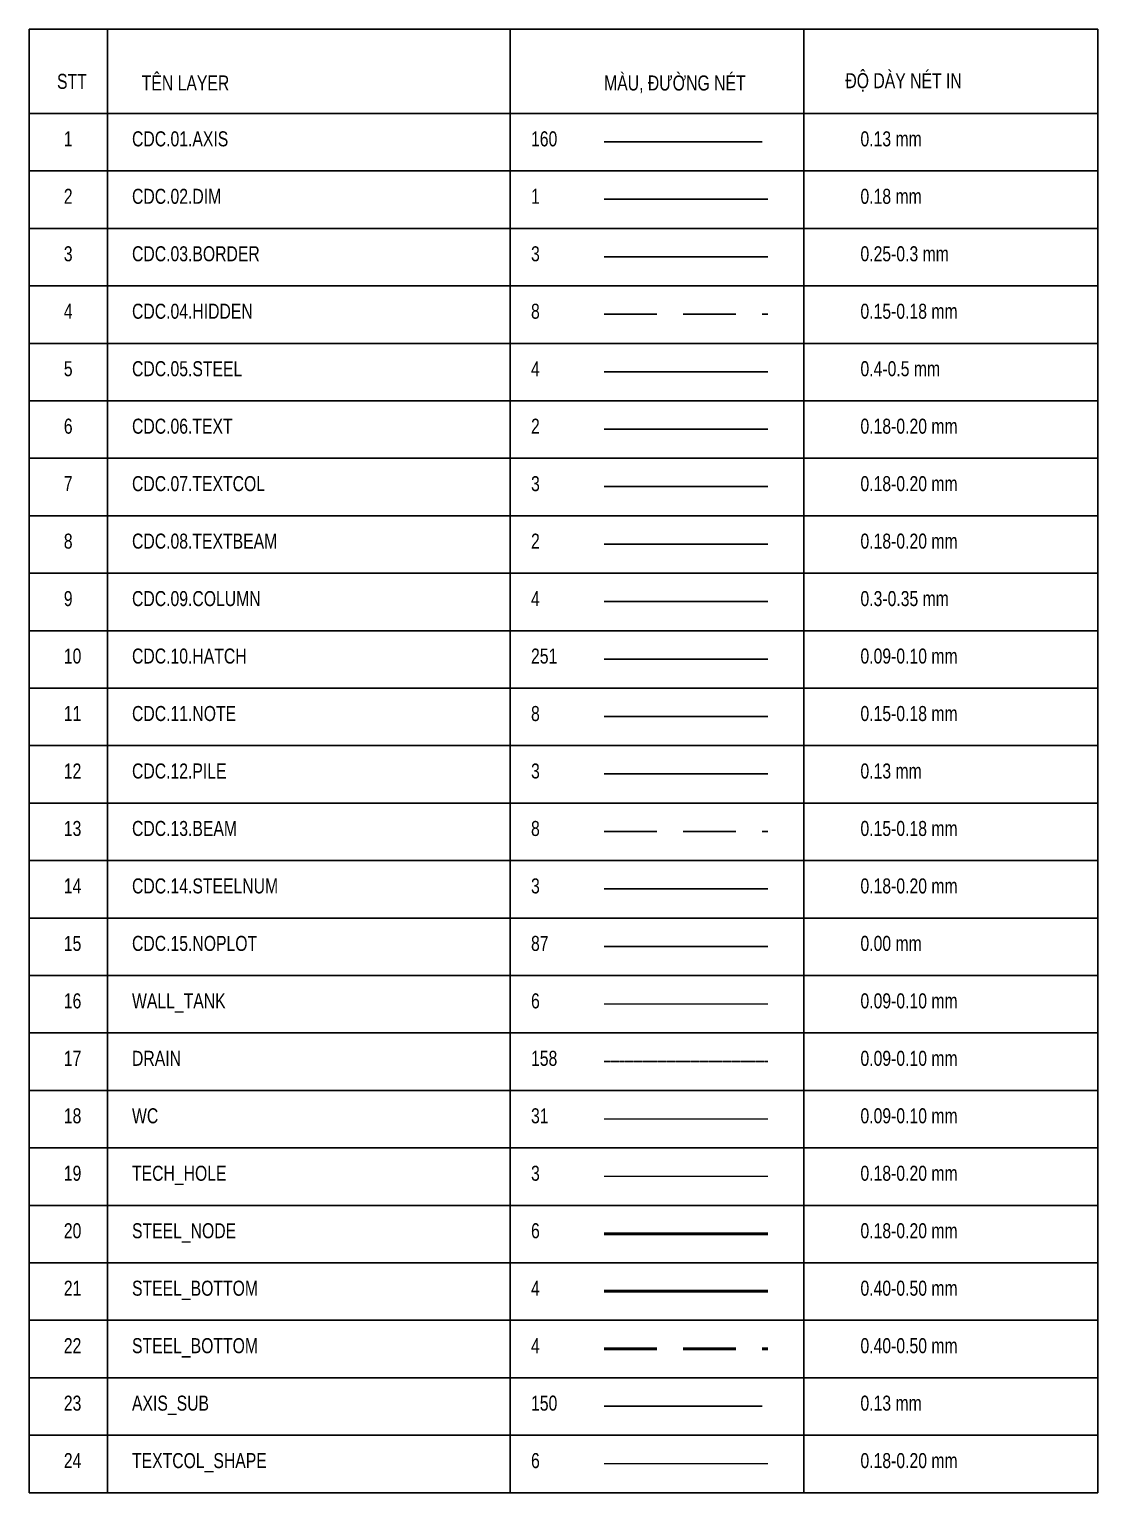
# Model space of a CAD drawing. Header units: millimetres. Extents: x -241424 to 696054, y -125618 to 93710.
# Drawn here: x -241424 to -223651, y 21359 to 45702 of the extents above; entities that cross this region are included whole.
import ezdxf
from ezdxf.enums import TextEntityAlignment as Align

# ---------------------------------------------------------------- set-up
doc = ezdxf.new("R2010")
doc.units = ezdxf.units.MM
doc.header["$LTSCALE"] = 7
for name, pattern in [('CENTER2', [1.125, 0.75, -0.125, 0.125, -0.125]), ('DASHED2', [0.375, 0.25, -0.125]), ('HIDDEN', [0.375, 0.25, -0.125])]:
    doc.linetypes.add(name, pattern=pattern)
for name, color, linetype in [('CDC_01_AXIS', 160, 'CENTER2'), ('CDC_02_DIM', 1, 'CONTINUOUS'), ('CDC_03_BORDER', 3, 'CONTINUOUS'), ('CDC_04_HIDDEN', 8, 'HIDDEN'), ('CDC_05_STEEL', 4, 'CONTINUOUS'), ('CDC_06_TEXT', 2, 'CONTINUOUS'), ('CDC_07_TEXTCOL', 3, 'CONTINUOUS'), ('CDC_08_TEXTBEAM', 2, 'CONTINUOUS'), ('CDC_09_COLUMN', 4, 'CONTINUOUS'), ('CDC_10_HATCH', 251, 'CONTINUOUS'), ('CDC_11_NOTE', 8, 'CONTINUOUS'), ('CDC_12_PILE', 3, 'CONTINUOUS'), ('CDC_13_BEAM', 8, 'HIDDEN'), ('CDC_14_STEELNUM', 3, 'CONTINUOUS'), ('CDC_15_NOPLOT', 87, 'CONTINUOUS')]:
    doc.layers.add(name, color=color, linetype=linetype)
for name, color, linetype, lineweight in [('STEEL_BOTTOM', 4, 'CONTINUOUS', 50), ('STEEL_NODE', 6, 'CONTINUOUS', 50), ('STEEL_TOP', 4, 'DASHED2', 50), ('TECH_HOLE', 3, 'CONTINUOUS', 20), ('TEXTCOL_SHAPE', 6, 'CONTINUOUS', 20), ('WALL_TANK', 6, 'CONTINUOUS', 20), ('WC', 31, 'CONTINUOUS', 13)]:
    doc.layers.add(name, color=color, linetype=linetype, lineweight=lineweight)
doc.styles.add('SMTEXT', font='arial.ttf', dxfattribs={"width": 0.75})

msp = doc.modelspace()

# ---------------------------------------------------------------- linework, layer by layer
at = {"layer": 'CDC_01_AXIS', "ltscale": 500}
for p, q in [((-231858.3, 43829.5), (-229141.1, 43829.5)), ((-231858.3, 22799), (-229141.1, 22799))]:
    msp.add_line(p, q, dxfattribs=at)
at = {"layer": 'CDC_01_AXIS'}
msp.add_line((-231858.3, 28534.6), (-229141.1, 28534.6), dxfattribs=at)
at = {"layer": 'CDC_02_DIM'}
msp.add_line((-231858.3, 42873.6), (-229141.1, 42873.6), dxfattribs=at)
at = {"layer": 'CDC_03_BORDER'}
for p, q in [((-241423.9, 45702.1), (-223650.9, 45702.1)), ((-241423.9, 21358.7), (-241423.9, 45702.1)), ((-240122.8, 21358.7), (-240122.8, 45702.1)), ((-233425.6, 21358.7), (-233425.6, 45702.1)), ((-228538.3, 21358.7), (-228538.3, 45702.1)), ((-223650.9, 45702.1), (-223650.9, 21358.7)), ((-241423.9, 44301.1), (-223650.9, 44301.1)), ((-231858.3, 41917.6), (-229141.1, 41917.6)), ((-241423.9, 21358.7), (-223650.9, 21358.7))]:
    msp.add_line(p, q, dxfattribs=at)
at = {"layer": 'CDC_04_HIDDEN', "ltscale": 500}
msp.add_line((-231858.3, 40961.7), (-229141.1, 40961.7), dxfattribs=at)
at = {"layer": 'CDC_05_STEEL'}
msp.add_line((-231858.3, 40005.8), (-229141.1, 40005.8), dxfattribs=at)
at = {"layer": 'CDC_06_TEXT'}
msp.add_line((-231858.3, 39049.8), (-229141.1, 39049.8), dxfattribs=at)
at = {"layer": 'CDC_07_TEXTCOL'}
msp.add_line((-231858.3, 38093.9), (-229141.1, 38093.9), dxfattribs=at)
at = {"layer": 'CDC_08_TEXTBEAM'}
msp.add_line((-231858.3, 37138), (-229141.1, 37138), dxfattribs=at)
at = {"layer": 'CDC_09_COLUMN'}
msp.add_line((-231858.3, 36182), (-229141.1, 36182), dxfattribs=at)
at = {"layer": 'CDC_10_HATCH'}
msp.add_line((-231858.3, 35226.1), (-229141.1, 35226.1), dxfattribs=at)
at = {"layer": 'CDC_11_NOTE', "ltscale": 1000}
for p, q in [((-241423.9, 43345.2), (-223650.9, 43345.2)), ((-241423.9, 42389.2), (-223650.9, 42389.2)), ((-241423.9, 41433.3), (-223650.9, 41433.3)), ((-241423.9, 40477.4), (-223650.9, 40477.4)), ((-241423.9, 39521.4), (-223650.9, 39521.4)), ((-241423.9, 38565.5), (-223650.9, 38565.5)), ((-241423.9, 37609.6), (-223650.9, 37609.6)), ((-241423.9, 36653.6), (-223650.9, 36653.6)), ((-241423.9, 35697.7), (-223650.9, 35697.7)), ((-241423.9, 34741.8), (-223650.9, 34741.8)), ((-241423.9, 33785.8), (-223650.9, 33785.8)), ((-241423.9, 32829.9), (-223650.9, 32829.9)), ((-241423.9, 31874), (-223650.9, 31874)), ((-241423.9, 30918), (-223650.9, 30918)), ((-241423.9, 29962.1), (-223650.9, 29962.1)), ((-241423.9, 29006.2), (-223650.9, 29006.2)), ((-241423.9, 28050.2), (-223650.9, 28050.2)), ((-241423.9, 27094.3), (-223650.9, 27094.3)), ((-241423.9, 26138.4), (-223650.9, 26138.4)), ((-241423.9, 25182.4), (-223650.9, 25182.4)), ((-241423.9, 24226.5), (-223650.9, 24226.5)), ((-241423.9, 23270.6), (-223650.9, 23270.6)), ((-241423.9, 22314.6), (-223650.9, 22314.6))]:
    msp.add_line(p, q, dxfattribs=at)
at = {"layer": 'CDC_11_NOTE'}
msp.add_line((-231858.3, 34270.2), (-229141.1, 34270.2), dxfattribs=at)
at = {"layer": 'CDC_12_PILE'}
msp.add_line((-231858.3, 33314.2), (-229141.1, 33314.2), dxfattribs=at)
at = {"layer": 'CDC_13_BEAM', "ltscale": 500}
msp.add_line((-231858.3, 32358.3), (-229141.1, 32358.3), dxfattribs=at)
at = {"layer": 'CDC_14_STEELNUM'}
msp.add_line((-231858.3, 31402.4), (-229141.1, 31402.4), dxfattribs=at)
at = {"layer": 'CDC_15_NOPLOT'}
msp.add_line((-231858.3, 30446.5), (-229141.1, 30446.5), dxfattribs=at)
at = {"layer": 'STEEL_BOTTOM', "ltscale": 500}
msp.add_line((-231858.3, 24710.9), (-229141.1, 24710.9), dxfattribs=at)
at = {"layer": 'STEEL_NODE'}
msp.add_line((-231858.3, 25666.8), (-229141.1, 25666.8), dxfattribs=at)
at = {"layer": 'STEEL_TOP', "ltscale": 500}
msp.add_line((-231858.3, 23754.9), (-229141.1, 23754.9), dxfattribs=at)
at = {"layer": 'TECH_HOLE'}
msp.add_line((-231858.3, 26622.7), (-229141.1, 26622.7), dxfattribs=at)
at = {"layer": 'TEXTCOL_SHAPE'}
msp.add_line((-231858.3, 21843.1), (-229141.1, 21843.1), dxfattribs=at)
at = {"layer": 'WALL_TANK'}
msp.add_line((-231858.3, 29490.5), (-229141.1, 29490.5), dxfattribs=at)
at = {"layer": 'WC'}
msp.add_line((-231858.3, 27578.7), (-229141.1, 27578.7), dxfattribs=at)

# ---------------------------------------------------------------- texts
at = {"layer": 'CDC_01_AXIS', "style": 'SMTEXT', "width": 0.75}
for s, p in [('1', (-240849, 43754.6)), ('CDC.01.AXIS', (-239714.8, 43754.6)), ('160', (-233077.5, 43754.6)), ('0.13 mm', (-227597.7, 43754.6)), ('17', (-240849, 28459.7)), ('DRAIN', (-239714.8, 28459.7)), ('158', (-233077.5, 28459.7)), ('0.09-0.10 mm', (-227597.7, 28459.7)), ('23', (-240849, 22724.1)), ('AXIS_SUB', (-239714.8, 22724.1)), ('150', (-233077.5, 22724.1)), ('0.13 mm', (-227597.7, 22724.1))]:
    msp.add_text(s, height=250, dxfattribs=at).set_placement(p)
at = {"layer": 'CDC_02_DIM', "style": 'SMTEXT', "width": 0.75}
for s, p in [('2', (-240849, 42798.6)), ('CDC.02.DIM', (-239714.8, 42798.6)), ('1', (-233077.5, 42798.6)), ('0.18 mm', (-227597.7, 42798.6))]:
    msp.add_text(s, height=250, dxfattribs=at).set_placement(p)
at = {"layer": 'CDC_03_BORDER', "style": 'SMTEXT', "width": 0.75}
for s, p in [('3', (-240849, 41842.7)), ('CDC.03.BORDER', (-239714.8, 41842.7)), ('3', (-233077.5, 41842.7)), ('0.25-0.3 mm', (-227597.7, 41842.7))]:
    msp.add_text(s, height=250, dxfattribs=at).set_placement(p)
at = {"layer": 'CDC_04_HIDDEN', "style": 'SMTEXT', "width": 0.75}
for s, p in [('CDC.04.HIDDEN', (-239714.8, 40886.8)), ('8', (-233077.5, 40886.8)), ('0.15-0.18 mm', (-227597.7, 40886.8)), ('4', (-240849, 40886.8))]:
    msp.add_text(s, height=250, dxfattribs=at).set_placement(p)
at = {"layer": 'CDC_05_STEEL', "style": 'SMTEXT', "width": 0.75}
for s, p in [('5', (-240849, 39930.8)), ('CDC.05.STEEL', (-239714.8, 39930.8)), ('4', (-233077.5, 39930.8)), ('0.4-0.5 mm', (-227597.7, 39930.8))]:
    msp.add_text(s, height=250, dxfattribs=at).set_placement(p)
at = {"layer": 'CDC_06_TEXT', "style": 'SMTEXT', "width": 0.75}
for s, p in [('ĐỘ DÀY NÉT IN', (-227848.4, 44721.8)), ('TÊN LAYER', (-239552.7, 44683.6)), ('MÀU, ĐƯỜNG NÉT', (-231862.2, 44683.6)), ('6', (-240849, 38974.9)), ('CDC.06.TEXT', (-239714.8, 38974.9)), ('2', (-233077.5, 38974.9)), ('0.18-0.20 mm', (-227597.7, 38974.9))]:
    msp.add_text(s, height=250, dxfattribs=at).set_placement(p)
msp.add_text('STT', height=250, dxfattribs=at).set_placement((-240962, 44835.6), align=Align.MIDDLE_LEFT)
at = {"layer": 'CDC_07_TEXTCOL', "style": 'SMTEXT', "width": 0.75}
for s, p in [('7', (-240849, 38019)), ('CDC.07.TEXTCOL', (-239714.8, 38019)), ('3', (-233077.5, 38019)), ('0.18-0.20 mm', (-227597.7, 38019))]:
    msp.add_text(s, height=250, dxfattribs=at).set_placement(p)
at = {"layer": 'CDC_08_TEXTBEAM', "style": 'SMTEXT', "width": 0.75}
for s, p in [('8', (-240849, 37063)), ('CDC.08.TEXTBEAM', (-239714.8, 37063)), ('2', (-233077.5, 37063)), ('0.18-0.20 mm', (-227597.7, 37063))]:
    msp.add_text(s, height=250, dxfattribs=at).set_placement(p)
at = {"layer": 'CDC_09_COLUMN', "style": 'SMTEXT', "width": 0.75}
for s, p in [('9', (-240849, 36107.1)), ('CDC.09.COLUMN', (-239714.8, 36107.1)), ('4', (-233077.5, 36107.1)), ('0.3-0.35 mm', (-227597.7, 36107.1))]:
    msp.add_text(s, height=250, dxfattribs=at).set_placement(p)
at = {"layer": 'CDC_10_HATCH', "style": 'SMTEXT', "width": 0.75}
for s, p in [('10', (-240849, 35151.2)), ('CDC.10.HATCH', (-239714.8, 35151.2)), ('251', (-233077.5, 35151.2)), ('0.09-0.10 mm', (-227597.7, 35151.2))]:
    msp.add_text(s, height=250, dxfattribs=at).set_placement(p)
at = {"layer": 'CDC_11_NOTE', "style": 'SMTEXT', "width": 0.75}
for s, p in [('11', (-240849, 34195.2)), ('CDC.11.NOTE', (-239714.8, 34195.2)), ('8', (-233077.5, 34195.2)), ('0.15-0.18 mm', (-227597.7, 34195.2))]:
    msp.add_text(s, height=250, dxfattribs=at).set_placement(p)
at = {"layer": 'CDC_12_PILE', "style": 'SMTEXT', "width": 0.75}
for s, p in [('12', (-240849, 33239.3)), ('CDC.12.PILE', (-239714.8, 33239.3)), ('3', (-233077.5, 33239.3)), ('0.13 mm', (-227597.7, 33239.3))]:
    msp.add_text(s, height=250, dxfattribs=at).set_placement(p)
at = {"layer": 'CDC_13_BEAM', "style": 'SMTEXT', "width": 0.75}
for s, p in [('13', (-240849, 32283.4)), ('CDC.13.BEAM', (-239714.8, 32283.4)), ('8', (-233077.5, 32283.4)), ('0.15-0.18 mm', (-227597.7, 32283.4))]:
    msp.add_text(s, height=250, dxfattribs=at).set_placement(p)
at = {"layer": 'CDC_14_STEELNUM', "style": 'SMTEXT', "width": 0.75}
for s, p in [('14', (-240849, 31327.4)), ('CDC.14.STEELNUM', (-239714.8, 31327.4)), ('3', (-233077.5, 31327.4)), ('0.18-0.20 mm', (-227597.7, 31327.4))]:
    msp.add_text(s, height=250, dxfattribs=at).set_placement(p)
at = {"layer": 'CDC_15_NOPLOT', "style": 'SMTEXT', "width": 0.75}
for s, p in [('15', (-240849, 30371.5)), ('CDC.15.NOPLOT', (-239714.8, 30371.5)), ('87', (-233077.5, 30371.5)), ('0.00 mm', (-227597.7, 30371.5))]:
    msp.add_text(s, height=250, dxfattribs=at).set_placement(p)
at = {"layer": 'STEEL_BOTTOM', "style": 'SMTEXT', "width": 0.75}
for s, p in [('21', (-240849, 24635.9)), ('STEEL_BOTTOM', (-239714.8, 24635.9)), ('4', (-233077.5, 24635.9)), ('0.40-0.50 mm', (-227597.7, 24635.9))]:
    msp.add_text(s, height=250, dxfattribs=at).set_placement(p)
at = {"layer": 'STEEL_NODE', "style": 'SMTEXT', "width": 0.75}
for s, p in [('20', (-240849, 25591.9)), ('STEEL_NODE', (-239714.8, 25591.9)), ('6', (-233077.5, 25591.9)), ('0.18-0.20 mm', (-227597.7, 25591.9))]:
    msp.add_text(s, height=250, dxfattribs=at).set_placement(p)
at = {"layer": 'STEEL_TOP', "style": 'SMTEXT', "width": 0.75}
for s, p in [('22', (-240849, 23680)), ('STEEL_BOTTOM', (-239714.8, 23680)), ('4', (-233077.5, 23680)), ('0.40-0.50 mm', (-227597.7, 23680))]:
    msp.add_text(s, height=250, dxfattribs=at).set_placement(p)
at = {"layer": 'TECH_HOLE', "style": 'SMTEXT', "width": 0.75}
for s, p in [('19', (-240849, 26547.8)), ('TECH_HOLE', (-239714.8, 26547.8)), ('3', (-233077.5, 26547.8)), ('0.18-0.20 mm', (-227597.7, 26547.8))]:
    msp.add_text(s, height=250, dxfattribs=at).set_placement(p)
at = {"layer": 'TEXTCOL_SHAPE', "style": 'SMTEXT', "width": 0.75}
for s, p in [('24', (-240849, 21768.1)), ('TEXTCOL_SHAPE', (-239714.8, 21768.1)), ('6', (-233077.5, 21768.1)), ('0.18-0.20 mm', (-227597.7, 21768.1))]:
    msp.add_text(s, height=250, dxfattribs=at).set_placement(p)
at = {"layer": 'WALL_TANK', "style": 'SMTEXT', "width": 0.75}
for s, p in [('16', (-240849, 29415.6)), ('WALL_TANK', (-239714.8, 29415.6)), ('6', (-233077.5, 29415.6)), ('0.09-0.10 mm', (-227597.7, 29415.6))]:
    msp.add_text(s, height=250, dxfattribs=at).set_placement(p)
at = {"layer": 'WC', "style": 'SMTEXT', "width": 0.75}
for s, p in [('18', (-240849, 27503.7)), ('WC', (-239714.8, 27503.7)), ('31', (-233077.5, 27503.7)), ('0.09-0.10 mm', (-227597.7, 27503.7))]:
    msp.add_text(s, height=250, dxfattribs=at).set_placement(p)

doc.saveas('drawing.dxf')
